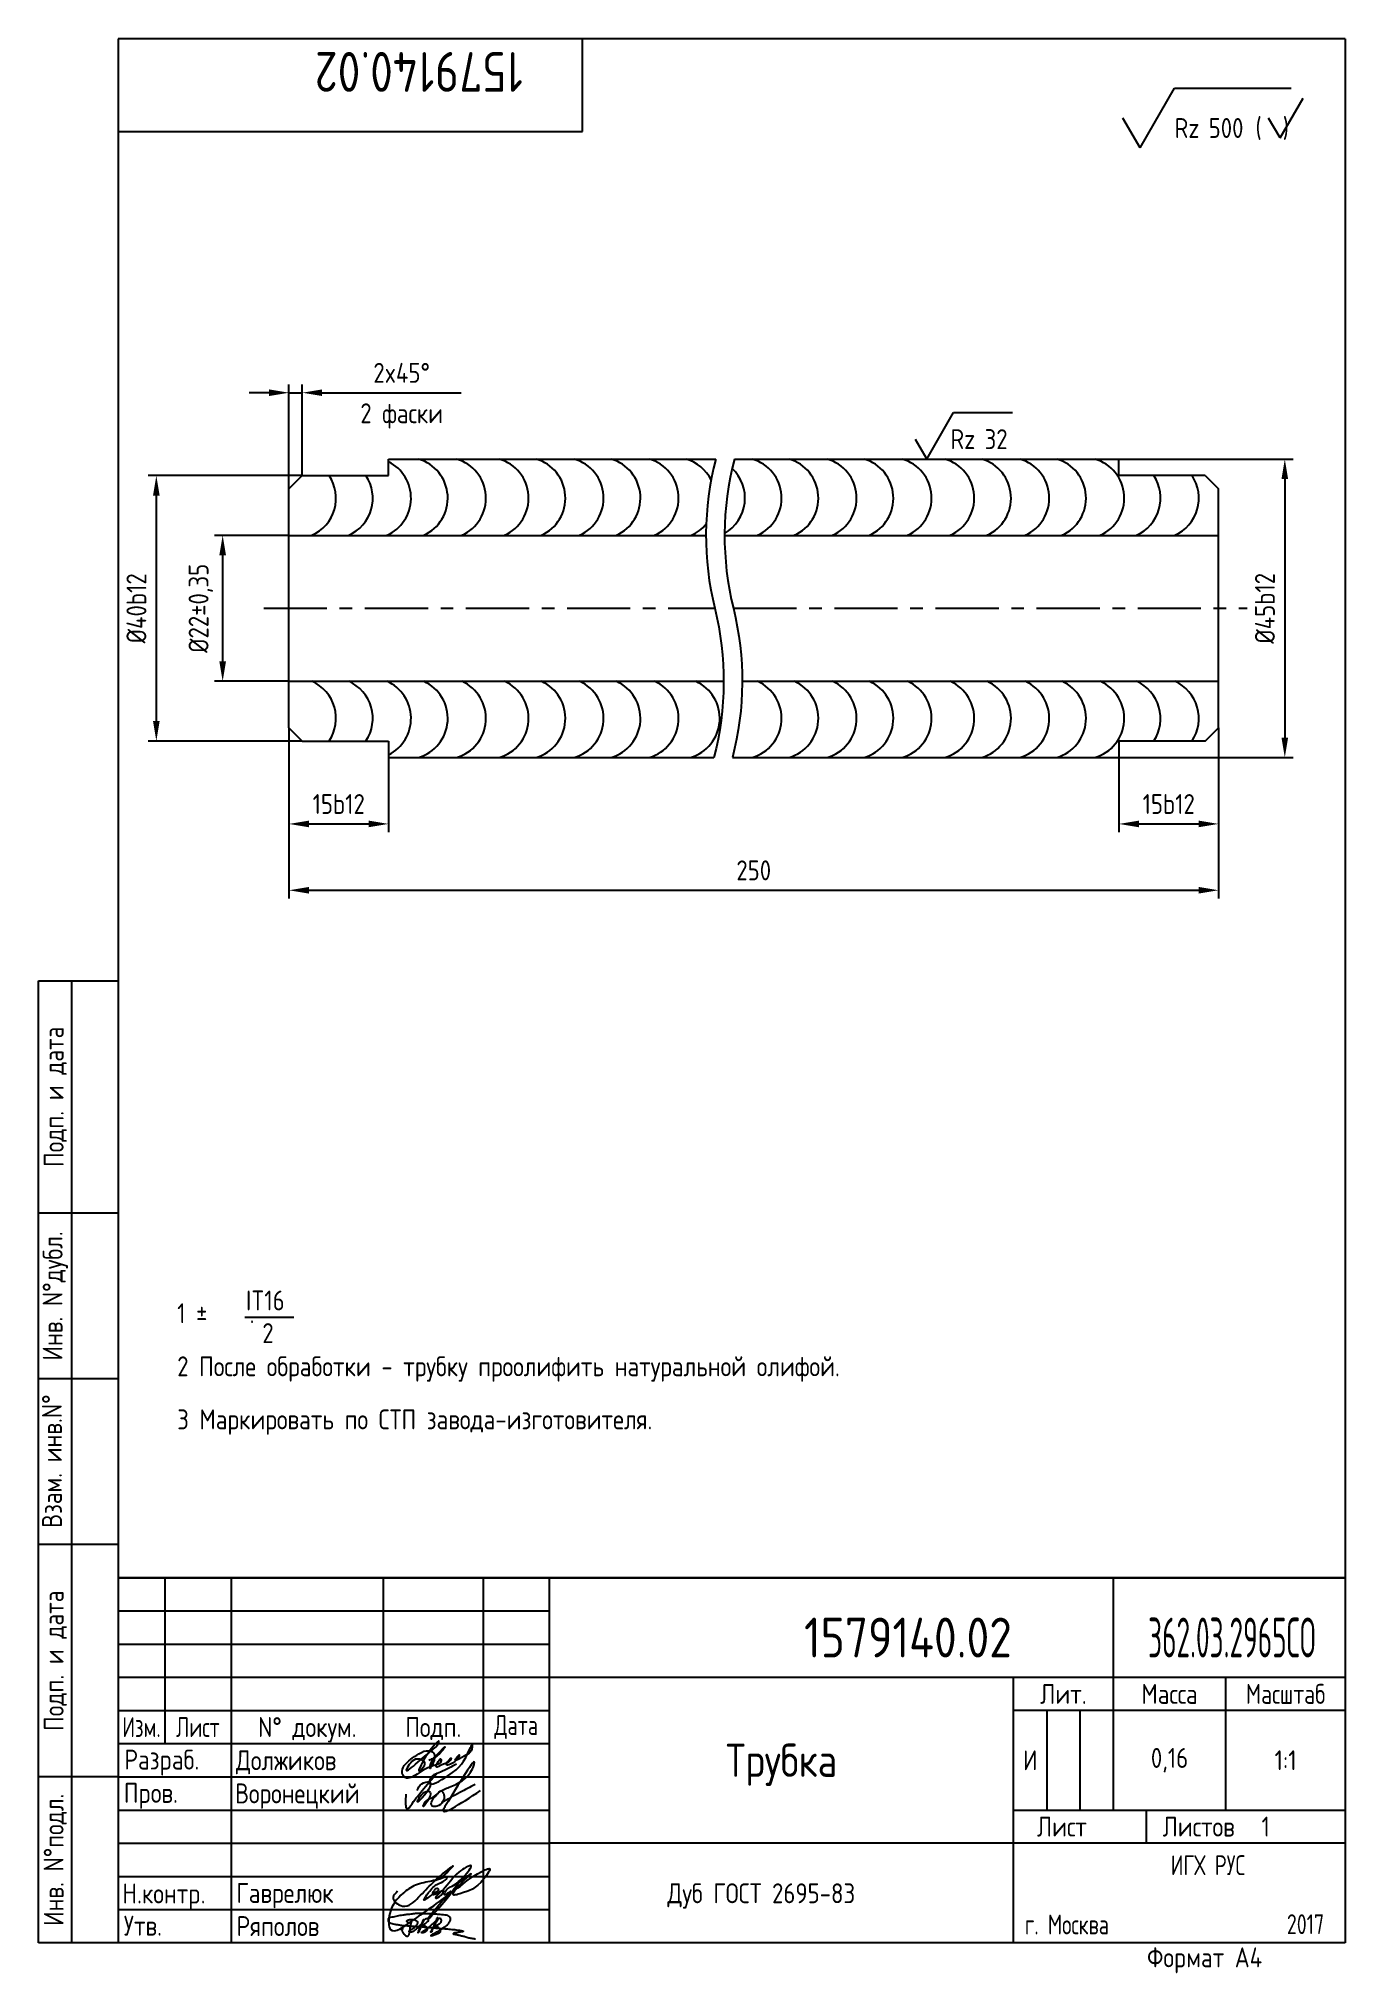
# Paper-space layout 'A4' of a CAD drawing. Header units: millimetres. Extents: x 16 to 213, y -1 to 291.
# The model-space entities are those that its viewports show. They can reach past a viewport. Long polylines and large blocks are cut down to what shows.
import ezdxf
from ezdxf.enums import TextEntityAlignment as Align

# ---------------------------------------------------------------- set-up
doc = ezdxf.new("R2010")
doc.units = ezdxf.units.MM
doc.header["$LTSCALE"] = 0.3
doc.linetypes.add('CENTER', pattern=[50.8, 31.75, -6.35, 6.35, -6.35])
for name, color, linetype in [('Bord', 1, 'Continuous'), ('Cont', 6, 'Continuous'), ('Dim', 7, 'Continuous'), ('Text', 3, 'Continuous'), ('Textb', 6, 'Continuous'), ('TEXTRUS', 3, 'Continuous')]:
    doc.layers.add(name, color=color, linetype=linetype)
doc.layers.get('Defpoints').off()
doc.styles.add('Style1', font='romans.shx', dxfattribs={"width": 0.8})
doc.dimstyles.new('LIN1', dxfattribs={"dimtxt": 3, "dimasz": 3, "dimexe": 1.25, "dimexo": 0, "dimgap": 1.5, "dimtad": 1, "dimtoh": 1, "dimdec": 1, "dimtxsty": 'Style1', "dimcen": 2.5, "dimclrt": 3, "dimadec": 0, "dimazin": 0, "dimtfac": 1, "dimtdec": 1, "dimtmove": 0, "dimatfit": 2, "dimfxl": 1, "dimarcsym": 0})

# ---------------------------------------------------------------- blocks, each defined once
blk = doc.blocks.new('A$C314368CF')
at = {"layer": 'Text'}
for q in [(7.18, 6), (1.98, 3)]:
    blk.add_line((3.72, 0), q, dxfattribs=at)
at = {"layer": 'Text', "style": 'Style1', "width": 0.8}
blk.add_text('(  )', height=3, dxfattribs=at).set_placement((0, 0))
blk = doc.blocks.new('A4')
at = {"layer": 'Bord'}
for p, q in [((20, 55), (85, 55)), ((20, 50), (85, 50)), ((20, 45), (85, 45)), ((160, 40), (160, 25)), ((165, 40), (165, 25)), ((20, 30), (85, 30)), ((20, 25), (85, 25)), ((20, 20), (85, 20)), ((20, 15), (85, 15)), ((20, 10), (85, 10))]:
    blk.add_line(p, q, dxfattribs=at)
at = {"layer": 'Cont'}
for p, q in [((205, 292), (20, 292)), ((20, 292), (20, 5)), ((90, 278), (90, 292)), ((205, 292), (205, 5)), ((20, 278), (90, 278)), ((8, 5), (8, 150)), ((8, 150), (20, 150)), ((13, 5), (13, 150)), ((8, 115), (20, 115)), ((20, 90), (8, 90)), ((20, 65), (8, 65)), ((205, 60), (20, 60)), ((20, 60), (205, 60)), ((27, 60), (27, 35)), ((37, 60), (37, 5)), ((60, 5), (60, 60)), ((75, 60), (75, 5)), ((85, 5), (85, 60)), ((170, 60), (170, 25)), ((85, 45), (205, 45)), ((155, 5), (155, 45)), ((187, 25), (187, 45)), ((20, 40), (85, 40)), ((205, 40), (155, 40)), ((85, 35), (20, 35)), ((20, 30), (8, 30)), ((155, 25), (205, 25)), ((175, 25), (175, 20)), ((205, 20), (85, 20)), ((20, 5), (8, 5)), ((205, 5), (20, 5))]:
    blk.add_line(p, q, dxfattribs=at)
at = {"layer": 'Text', "style": 'Style1', "width": 0.8}
for s, p in [('Подп. и дата', (10.5, 132.5)), ('Инв. N%%dдубл.', (10.5, 102.5)), ('Взам. инв.N%%d ', (10, 78.38)), ('Подп. и дата', (10.5, 47.5)), ('Инв. N%%dподл.', (10.5, 17.5))]:
    blk.add_text(s, height=3, rotation=90, dxfattribs=at).set_placement(p, align=Align.MIDDLE)
at = {"layer": 'Text', "style": 'Style1'}
for s, width, p in [('Лит.', 0.8, (162.5, 42.5)), ('Масса', 0.8, (178.5, 42.5)), ('Масштаб', 0.75, (196, 42.5)), ('Изм.', 0.7, (23.5, 37.5)), ('Лист', 0.7, (32, 37.5)), ('N%%d докум.', 0.8, (48.5, 37.5)), ('Подп.', 0.8, (67.5, 37.5)), ('Лист', 0.8, (162.27, 22.5)), ('Листов', 0.8, (182.9, 22.5))]:
    blk.add_text(s, height=3, dxfattribs=dict(at, width=width)).set_placement(p, align=Align.MIDDLE_CENTER)
at = {"layer": 'Text', "style": 'Style1', "width": 0.7}
for s, p in [('Дата', (80, 37.5)), ('ИГХ РУС', (184.3, 16.69))]:
    blk.add_text(s, height=3, dxfattribs=at).set_placement(p, align=Align.MIDDLE)
at = {"layer": 'Text', "style": 'Style1'}
for s, width, p in [('Разpаб.', 0.8, (20.92, 31.1)), ('Пpов.', 0.8, (20.84, 26.08)), ('Н.контp.', 0.8, (20.62, 10.92)), ('Утв.', 0.8, (20.84, 6.06)), ('г. Москва', 0.7, (156.69, 6.25)), ('Фоpмат А4', 0.8, (175.11, 1.29))]:
    blk.add_text(s, height=3, dxfattribs=dict(at, width=width)).set_placement(p)
for tag, p, width in [('ФИО', (39, 31), 0.8), ('ФИО', (39, 26), 0.8), ('ГОСТ_СОРТАМЕНТА', (98.19, 14), 0.8), ('ФИО', (39, 11), 0.8), ('ФИО', (39, 6), 0.8), ('200', (192.85, 6.29), 0.7)]:
    blk.add_attdef(tag, p, '', height=3, dxfattribs=dict(at, width=width))
at = {"layer": 'Text', "style": 'Style1', "width": 0.8}
for tag, p in [('И', (157.49, 32.5)), ('700', (178.5, 32.5)), ('1:20', (196, 32.5))]:
    blk.add_attdef(tag, text='', height=3, dxfattribs=at).set_placement(p, align=Align.MIDDLE)
blk.add_attdef('Сборочный_чертеж', text='', height=3, dxfattribs=at).set_placement((120, 21.3), align=Align.CENTER)
for tag, p in [('1', (171.12, 22.5)), ('2', (193, 22.5))]:
    blk.add_attdef(tag, text='', height=3, dxfattribs=at).set_placement(p, align=Align.MIDDLE_CENTER)
blk.add_attdef('ЛИСТ', text='', height=3, dxfattribs=at).set_placement((85.99, 12.5), align=Align.MIDDLE_LEFT)
at = {"layer": 'Text', "style": 'Style1', "width": 0.7}
blk.add_attdef('%%OГОСТ_ТЕХ._ТРЕБОВАНИЙ', text='', height=3, dxfattribs=at).set_placement((98.19, 8), align=Align.BOTTOM_LEFT)
at = {"layer": 'Textb', "style": 'Style1', "width": 0.8}
blk.add_attdef('1234567', (81, 290), '', height=6, rotation=180, dxfattribs=at)
blk.add_attdef('1234567', (123.4, 48), '', height=6, dxfattribs=at)
for tag, height, p in [('123ХЯ', 6, (183.62, 48)), ('НАИМЕНОВАНИЕ', 5, (120, 30))]:
    blk.add_attdef(tag, text='', height=height, dxfattribs=at).set_placement(p, align=Align.CENTER)
blk = doc.blocks.new('A$C63F45750')
at = {"layer": 'Text'}
for points, knots in [([(3.17, 2.37), (3.12, 2.38), (3.04, 2.41), (2.94, 2.5), (2.85, 2.57), (2.79, 2.69), (2.87, 2.77), (2.99, 2.84), (3.16, 2.89), (3.36, 2.93), (3.6, 2.95), (3.82, 2.92), (4.05, 2.87), (4.25, 2.78), (4.45, 2.63), (4.46, 2.42), (4.38, 2.26), (4.28, 2.1), (4.17, 1.94), (4.03, 1.78), (3.89, 1.62), (3.75, 1.52), (3.63, 1.43), (3.49, 1.36), (3.35, 1.3), (3.24, 1.25), (3.16, 1.21), (3.12, 1.15), (3.19, 1.1), (3.27, 1.09), (3.4, 1.07), (3.55, 1.07), (3.72, 1.12), (3.92, 1.19), (4.1, 1.34), (4.26, 1.51), (4.44, 1.65), (4.59, 1.81), (4.74, 1.93), (4.84, 2.04), (4.93, 2.14), (5.07, 2.29), (5.19, 2.53), (5.28, 2.68), (5.35, 2.96), (5.23, 2.66), (5.2, 2.44), (5.04, 2.09), (4.95, 1.81), (4.86, 1.57), (4.75, 1.31), (4.67, 1.12), (4.46, 0.78), (4.62, 1.17), (4.71, 1.45), (4.88, 1.74), (5.01, 2), (5.08, 2.19), (5.19, 2.4), (5.32, 2.58), (5.4, 2.75), (5.52, 2.89), (5.65, 3.04), (5.85, 3.1), (6.02, 3.03), (6.08, 2.87), (6.03, 2.7), (5.9, 2.51), (5.7, 2.37), (5.55, 2.23), (5.4, 2.17), (5.31, 2.12), (5.12, 2.09), (5.35, 2.07), (5.48, 2), (5.64, 1.93), (5.75, 1.8), (5.85, 1.67), (5.89, 1.54), (5.89, 1.37), (5.8, 1.2), (5.63, 1.06), (5.41, 0.94), (5.23, 0.86), (5.02, 0.92), (5.13, 1.1), (5.28, 1.16), (5.44, 1.27), (5.61, 1.36), (5.74, 1.46), (5.86, 1.53), (5.95, 1.61), (6.05, 1.69), (6.15, 1.77), (6.28, 1.87), (6.46, 2.02), (6.65, 2.19), (6.83, 2.37), (6.98, 2.49), (7.11, 2.61), (7.2, 2.74), (7.32, 2.84), (7.42, 2.97), (7.48, 3.08), (7.48, 3.27), (7.34, 3.08), (7.28, 2.94), (7.18, 2.69), (7.1, 2.46), (7, 2.22), (6.93, 1.98), (6.83, 1.78), (6.73, 1.55), (6.67, 1.34), (6.6, 1.14), (6.56, 1.03), (6.39, 0.99), (6.62, 1.33), (6.75, 1.54), (6.93, 1.87), (7.05, 2.08), (7.18, 2.32), (7.33, 2.6), (7.47, 2.89), (7.6, 3.07), (7.79, 3.18), (7.95, 3.01), (8, 2.81), (7.99, 2.62), (7.94, 2.46), (7.83, 2.33), (7.69, 2.22), (7.53, 2.11), (7.37, 2.03), (7.21, 1.99), (7.11, 1.97), (6.89, 1.98), (7.07, 1.94), (7.15, 1.9), (7.27, 1.88), (7.39, 1.84), (7.52, 1.81), (7.62, 1.72), (7.7, 1.62), (7.78, 1.51), (7.83, 1.39), (7.87, 1.26), (7.88, 1.13), (7.86, 0.99), (7.75, 0.88), (7.6, 0.77), (7.4, 0.73), (7.19, 0.66), (6.97, 0.55), (6.71, 0.48), (6.57, 0.44), (6.42, 0.42), (6.52, 0.58), (6.61, 0.64), (6.81, 0.78), (7.06, 0.89), (7.33, 1.04), (7.55, 1.16), (7.7, 1.24), (7.84, 1.32), (7.99, 1.43), (8.21, 1.58), (8.48, 1.76), (8.74, 1.95), (8.97, 2.12), (9.1, 2.29), (9.23, 2.44), (9.3, 2.6), (9.37, 2.74), (9.42, 2.92), (9.45, 3.13), (9.21, 3.48), (8.67, 3.59), (8.09, 3.63), (7.57, 3.66), (7.06, 3.74), (6.57, 3.75), (6.09, 3.74), (5.67, 3.78), (5.28, 3.78), (4.96, 3.81), (4.65, 3.83), (4.31, 3.82), (3.97, 3.79), (3.61, 3.74), (3.22, 3.67), (2.86, 3.66), (2.53, 3.61), (2.18, 3.52), (1.78, 3.54), (1.38, 3.37), (0.96, 3.35), (0.58, 3.24), (0.25, 3.19), (0.03, 3.06), (-0.03, 2.83), (0.02, 2.6), (0.26, 2.38), (0.59, 2.33), (1, 2.2), (1.48, 2.15), (1.93, 2.05), (2.35, 2.02), (2.72, 2.01), (3.11, 1.94), (3.68, 1.94), (4.25, 1.83), (4.91, 1.87), (5.53, 1.76), (6.13, 1.72), (6.73, 1.71), (7.32, 1.62), (7.99, 1.55), (8.64, 1.54), (9.16, 1.46), (9.61, 1.42), (10.03, 1.4), (10.41, 1.32), (10.73, 1.29), (11.01, 1.24), (11.18, 1.23), (11.42, 1.14), (11.18, 1.06), (11.01, 1.03), (10.71, 0.98), (10.37, 0.92), (10.1, 0.91), (9.65, 0.75), (10.22, 0.67), (10.54, 0.59), (11.08, 0.47), (11.61, 0.35), (12.17, 0.15), (12.64, 0.08), (12.98, 0.03), (13.11, 0.01), (13.18, 0)], [0, 0, 0, 0, 0.153866, 0.270441, 0.388867, 0.510533, 0.592156, 0.71333, 0.90842, 1.11344, 1.349254, 1.61246, 1.782219, 2.047249, 2.291879, 2.451528, 2.651081, 2.806158, 3.017979, 3.227348, 3.462381, 3.633009, 3.75766, 3.920516, 4.080796, 4.214529, 4.291786, 4.349969, 4.397594, 4.50822, 4.594826, 4.799244, 4.954392, 5.128468, 5.437537, 5.632649, 5.842485, 6.094987, 6.293219, 6.410959, 6.551192, 6.687808, 7.022147, 7.294342, 7.425356, 7.52079, 7.946481, 8.313051, 8.59833, 8.833695, 9.090496, 9.427695, 9.601191, 9.883219, 10.093306, 10.673943, 10.798776, 10.974628, 11.287247, 11.486184, 11.648652, 11.848902, 12.027194, 12.25348, 12.40059, 12.537783, 12.716293, 12.91523, 13.208551, 13.438489, 13.549668, 13.67779, 13.77127, 13.930001, 14.029091, 14.272112, 14.434836, 14.547084, 14.739051, 14.830983, 15.061241, 15.268922, 15.500489, 15.788979, 15.879568, 16.024283, 16.221854, 16.418714, 16.593102, 16.783247, 16.91018, 17.018213, 17.135263, 17.278205, 17.430482, 17.620087, 17.979626, 18.191789, 18.388716, 18.565718, 18.714854, 18.857929, 19.039974, 19.171375, 19.283034, 19.400085, 19.618058, 19.882245, 20.150781, 20.377854, 20.649532, 20.89723, 21.042543, 21.40016, 21.557817, 21.667145, 21.752781, 21.926256, 22.412297, 22.813145, 22.961412, 23.171289, 23.607257, 23.940428, 24.110007, 24.291214, 24.48084, 24.697609, 24.904078, 25.034245, 25.218018, 25.407651, 25.573473, 25.787447, 25.930292, 26.051316, 26.18846, 26.285312, 26.406799, 26.52425, 26.630463, 26.793722, 26.898606, 27.029313, 27.171012, 27.314101, 27.419918, 27.580557, 27.709367, 27.829268, 28.024364, 28.266961, 28.41242, 28.705761, 28.989137, 29.187748, 29.233768, 29.332802, 29.529535, 29.667094, 30.039923, 30.332117, 30.61061, 30.769982, 30.856778, 31.109923, 31.313488, 31.656425, 32.066331, 32.296628, 32.49714, 32.710276, 32.891468, 33.014834, 33.177747, 33.444503, 33.618009, 34.409008, 34.914636, 35.419802, 35.95397, 36.458179, 36.88069, 37.388403, 37.738353, 38.034261, 38.353468, 38.693154, 39.037638, 39.391136, 39.787481, 40.203773, 40.488977, 40.784975, 41.26625, 41.668005, 42.070065, 42.499388, 42.869834, 43.079573, 43.213439, 43.554591, 43.717296, 44.153724, 44.506336, 45.019111, 45.587859, 45.90191, 46.270392, 46.703958, 47.093115, 47.952647, 48.44014, 49.079253, 49.808223, 50.268654, 50.851051, 51.604831, 52.298429, 52.776925, 53.1907, 53.661988, 54.042386, 54.348524, 54.616841, 54.853814, 54.983777, 55.126096, 55.333328, 55.613101, 56.008732, 56.315809, 56.59982, 56.87931, 57.399251, 57.889617, 58.432507, 59.066698, 59.660314, 59.862668, 60.07277, 60.07277, 60.07277, 60.07277]), ([(2.31, 1.53), (2.26, 1.52), (2.17, 1.51), (2.06, 1.48), (1.93, 1.38), (2.07, 1.25), (2.14, 1.11), (2.26, 0.93), (2.39, 0.72), (2.57, 0.54), (2.71, 0.44), (2.86, 0.4), (3.02, 0.43), (3.14, 0.54), (3.21, 0.79), (3.25, 1.07), (3.31, 1.4), (3.35, 1.67), (3.38, 1.92), (3.47, 2.19), (3.5, 2.43), (3.54, 2.59), (3.56, 2.64)], [0, 0, 0, 0, 0.15847, 0.269731, 0.363591, 0.555514, 0.688037, 0.848606, 1.204359, 1.433632, 1.58673, 1.729549, 1.880686, 2.057874, 2.19169, 2.63505, 2.928153, 3.184121, 3.441863, 3.696117, 4.025873, 4.178055, 4.178055, 4.178055, 4.178055])]:
    blk.add_open_spline(points, degree=3, knots=knots, dxfattribs=at)
blk = doc.blocks.new('*D2')
at = {"layer": 'Dim', "color": 0, "lineweight": -2, "transparency": 16777216}
for p, q in [((422.28, 187.87), (422.28, 176.62)), ((562.42, 187.87), (562.42, 176.62)), ((425.28, 177.87), (559.42, 177.87))]:
    blk.add_line(p, q, dxfattribs=at)
at = {"layer": 'Dim', "color": 0, "transparency": 16777216}
for points in [[(425.28, 178.37), (425.28, 177.37), (422.28, 177.87)], [(559.42, 178.37), (559.42, 177.37), (562.42, 177.87)]]:
    blk.add_solid(points, dxfattribs=at)
at = {"layer": 'Dim', "color": 3, "transparency": 16777216, "insert": (492.35, 180.87), "char_height": 3, "attachment_point": 5, "style": 'Style1'}
blk.add_mtext('250', dxfattribs=at)
blk = doc.blocks.new('*D3')
at = {"layer": 'Dim', "color": 0, "lineweight": -2, "transparency": 16777216}
for p, q in [((422.28, 238.37), (422.28, 254.12)), ((424.28, 240.37), (424.28, 254.12)), ((419.28, 252.87), (416.28, 252.87)), ((422.28, 252.87), (424.28, 252.87)), ((427.28, 252.87), (448.26, 252.87))]:
    blk.add_line(p, q, dxfattribs=at)
at = {"layer": 'Dim', "color": 0, "transparency": 16777216}
for points in [[(419.28, 253.37), (419.28, 252.37), (422.28, 252.87)], [(427.28, 253.37), (427.28, 252.37), (424.28, 252.87)]]:
    blk.add_solid(points, dxfattribs=at)
at = {"layer": 'Dim', "color": 3, "transparency": 16777216, "char_height": 3, "attachment_point": 5, "style": 'Style1'}
for s, insert in [('2x45%%d', (439.27, 255.87)), ('2 фаски', (439.27, 249.37))]:
    blk.add_mtext(s, dxfattribs=dict(at, insert=insert))
blk = doc.blocks.new('*D4')
at = {"layer": 'Dim', "color": 0, "lineweight": -2, "transparency": 16777216}
for p, q in [((562.42, 202.37), (562.42, 186.62)), ((547.42, 197.87), (547.42, 186.62)), ((550.42, 187.87), (559.42, 187.87))]:
    blk.add_line(p, q, dxfattribs=at)
at = {"layer": 'Dim', "color": 0, "transparency": 16777216}
for points in [[(550.42, 188.37), (550.42, 187.37), (547.42, 187.87)], [(559.42, 188.37), (559.42, 187.37), (562.42, 187.87)]]:
    blk.add_solid(points, dxfattribs=at)
at = {"layer": 'Dim', "color": 3, "transparency": 16777216, "insert": (554.92, 190.87), "char_height": 3, "attachment_point": 5, "style": 'Style1'}
blk.add_mtext('15b12', dxfattribs=at)
blk = doc.blocks.new('*D5')
at = {"layer": 'Dim', "color": 0, "lineweight": -2, "transparency": 16777216}
for p, q in [((422.28, 202.37), (422.28, 186.62)), ((437.28, 197.87), (437.28, 186.62)), ((425.28, 187.87), (434.28, 187.87))]:
    blk.add_line(p, q, dxfattribs=at)
at = {"layer": 'Dim', "color": 0, "transparency": 16777216}
for points in [[(425.28, 188.37), (425.28, 187.37), (422.28, 187.87)], [(434.28, 188.37), (434.28, 187.37), (437.28, 187.87)]]:
    blk.add_solid(points, dxfattribs=at)
at = {"layer": 'Dim', "color": 3, "transparency": 16777216, "insert": (429.78, 190.87), "char_height": 3, "attachment_point": 5, "style": 'Style1'}
blk.add_mtext('15b12', dxfattribs=at)
blk = doc.blocks.new('*D6')
at = {"layer": 'Dim', "color": 0, "lineweight": -2, "transparency": 16777216}
for p, q in [((424.28, 240.37), (401.03, 240.37)), ((402.28, 237.37), (402.28, 203.37)), ((424.28, 200.37), (401.03, 200.37))]:
    blk.add_line(p, q, dxfattribs=at)
at = {"layer": 'Dim', "color": 0, "transparency": 16777216}
for points in [[(401.78, 237.37), (402.78, 237.37), (402.28, 240.37)], [(401.78, 203.37), (402.78, 203.37), (402.28, 200.37)]]:
    blk.add_solid(points, dxfattribs=at)
at = {"layer": 'Dim', "color": 3, "transparency": 16777216, "insert": (399.28, 220.37), "char_height": 3, "attachment_point": 5, "rotation": 90, "style": 'Style1'}
blk.add_mtext('%%c40b12', dxfattribs=at)
blk = doc.blocks.new('*D7')
at = {"layer": 'Dim', "color": 0, "lineweight": -2, "transparency": 16777216}
for p, q in [((547.42, 242.87), (573.67, 242.87)), ((572.42, 239.87), (572.42, 200.87)), ((547.42, 197.87), (573.67, 197.87))]:
    blk.add_line(p, q, dxfattribs=at)
at = {"layer": 'Dim', "color": 0, "transparency": 16777216}
for points in [[(571.92, 239.87), (572.92, 239.87), (572.42, 242.87)], [(571.92, 200.87), (572.92, 200.87), (572.42, 197.87)]]:
    blk.add_solid(points, dxfattribs=at)
at = {"layer": 'Dim', "color": 3, "transparency": 16777216, "insert": (569.42, 220.37), "char_height": 3, "attachment_point": 5, "rotation": 90, "style": 'Style1'}
blk.add_mtext('%%c45b12', dxfattribs=at)
blk = doc.blocks.new('sherISO_02')
at = {"layer": 'Text'}
blk.add_line((4.04, 7), (12.93, 7), dxfattribs=at)
blk.add_lwpolyline([(-1.73, 3), (0, 0), (4.04, 7)], dxfattribs=at)
at = {"layer": 'Text', "style": 'Style1', "width": 0.8}
blk.add_text('Rz', height=3, dxfattribs=at).set_placement((3.58, 1.5))
blk.add_attdef('25', (8.73, 1.5), '', height=3, dxfattribs=at)
blk = doc.blocks.new('*D9')
at = {"layer": 'Dim', "color": 0, "lineweight": -2, "transparency": 16777216}
for p, q in [((422.28, 231.37), (411.03, 231.37)), ((412.28, 228.37), (412.28, 212.37)), ((422.28, 209.37), (411.03, 209.37))]:
    blk.add_line(p, q, dxfattribs=at)
at = {"layer": 'Dim', "color": 0, "transparency": 16777216}
for points in [[(411.78, 228.37), (412.78, 228.37), (412.28, 231.37)], [(411.78, 212.37), (412.78, 212.37), (412.28, 209.37)]]:
    blk.add_solid(points, dxfattribs=at)
at = {"layer": 'Dim', "color": 3, "transparency": 16777216, "insert": (409, 220.37), "char_height": 3, "attachment_point": 5, "rotation": 90, "style": 'Style1'}
blk.add_mtext('%%c22±0,35', dxfattribs=at)

msp = doc.modelspace()

# ---------------------------------------------------------------- linework, layer by layer
at = {"color": 6, "linetype": 'Continuous'}
for p, q in [((437.28, 242.87), (486.64, 242.87)), ((437.28, 240.37), (437.28, 242.87)), ((489.44, 242.87), (547.42, 242.87)), ((547.42, 240.37), (547.42, 242.87)), ((424.28, 240.37), (422.28, 238.37)), ((424.28, 240.37), (437.28, 240.37)), ((560.42, 240.37), (547.42, 240.37)), ((560.42, 240.37), (562.42, 238.37)), ((422.28, 202.37), (422.28, 238.37)), ((562.42, 202.37), (562.42, 238.37)), ((422.28, 231.37), (485.15, 231.37)), ((487.95, 231.37), (562.42, 231.37)), ((422.28, 209.37), (487.81, 209.37)), ((490.61, 209.37), (562.42, 209.37)), ((424.28, 200.37), (422.28, 202.37)), ((560.42, 200.37), (562.42, 202.37)), ((424.28, 200.37), (437.28, 200.37)), ((437.28, 200.37), (437.28, 197.87)), ((547.42, 200.37), (547.42, 197.87)), ((560.42, 200.37), (547.42, 200.37)), ((437.28, 197.87), (486.33, 197.87)), ((489.13, 197.87), (547.42, 197.87))]:
    msp.add_line(p, q, dxfattribs=at)
at = {"color": 5, "linetype": 'CENTER'}
for p, q in [((418.48, 220.37), (486.48, 220.37)), ((489.28, 220.37), (566.75, 220.37))]:
    msp.add_line(p, q, dxfattribs=at)
at = {"color": 1, "linetype": 'Continuous'}
for points in [[(486.64, 242.87, 0.125), (486.48, 220.37, -0.125), (486.33, 197.87, 3)], [(489.44, 242.87, 0.125), (489.28, 220.37, -0.125), (489.13, 197.87, 3)]]:
    msp.add_lwpolyline(points, format="xyb", dxfattribs=at)
at = {"layer": 'Bord'}
for centre, start, end in [((434.54, 236.98), 294.1334, 63.4148), ((440.08, 236.98), 294.1334, 73.7452), ((445.84, 236.98), 294.1334, 73.7452), ((452.27, 236.98), 294.1334, 73.7452), ((457.82, 236.98), 294.1334, 73.7452), ((463.58, 236.98), 294.1334, 73.7452), ((469.13, 236.98), 294.1334, 73.7452), ((474.89, 236.98), 294.1334, 73.7452), ((480.44, 236.98), 26.5892, 73.7452), ((490.41, 236.98), 294.1334, 73.7452), ((495.96, 236.98), 294.1334, 73.7452), ((501.72, 236.98), 294.1334, 73.7452), ((507.27, 236.98), 294.1334, 73.7452), ((513.03, 236.98), 294.1334, 73.7452), ((519.46, 236.98), 294.1334, 73.7452), ((525, 236.98), 294.1334, 73.7452), ((530.77, 236.98), 294.1334, 73.7452), ((536.31, 236.98), 294.1334, 73.7452), ((542.08, 236.98), 294.1334, 73.7452), ((423.23, 236.98), 294.1334, 33.5686), ((428.77, 236.98), 294.1334, 33.5686), ((484.89, 236.98), 299.9191, 46.8374), ((547.55, 236.98), 294.1334, 33.5686), ((553.32, 236.98), 294.1334, 33.5686), ((480.44, 236.98), 294.1334, 320.5969), ((423.23, 203.77), 326.4314, 65.8666), ((428.77, 203.77), 326.4314, 65.8666), ((434.54, 203.77), 296.5852, 65.8666), ((440.08, 203.77), 286.2548, 65.8666), ((445.84, 203.77), 286.2548, 65.8666), ((452.27, 203.77), 286.2548, 65.8666), ((457.82, 203.77), 286.2548, 65.8666), ((463.58, 203.77), 286.2548, 65.8666), ((469.13, 203.77), 286.2548, 65.8666), ((474.89, 203.77), 286.2548, 65.8666), ((481.09, 203.77), 286.2548, 65.8666), ((490.41, 203.77), 286.2548, 65.8666), ((495.96, 203.77), 286.2548, 65.8666), ((501.72, 203.77), 286.2548, 65.8666), ((507.27, 203.77), 286.2548, 65.8666), ((513.03, 203.77), 286.2548, 65.8666), ((519.46, 203.77), 286.2548, 65.8666), ((525, 203.77), 286.2548, 65.8666), ((530.77, 203.77), 286.2548, 65.8666), ((536.31, 203.77), 286.2548, 65.8666), ((542.08, 203.77), 286.2548, 65.8666), ((547.55, 203.77), 326.4314, 65.8666), ((553.32, 203.77), 326.4314, 65.8666)]:
    msp.add_arc(centre, 6.14, start, end, dxfattribs=at)

# ---------------------------------------------------------------- block references
at = {"layer": 'Dim'}
msp.add_blockref('sherISO_02', (518.43, 242.87), dxfattribs=at).add_auto_attribs({'25': '32'})

# ---------------------------------------------------------------- dimensions: what is measured, and where the dimension line sits
for base, p1, p2, text, picture, middle in [((424.28, 252.87), (422.28, 238.37), (424.28, 240.37), '2x45%%d\\X2 фаски', '*D3', (439.27, 252.87)), ((437.28, 187.87), (422.28, 202.37), (437.28, 197.87), '<>b12', '*D5', (429.78, 190.87)), ((562.42, 187.87), (547.42, 197.87), (562.42, 202.37), '<>b12', '*D4', (554.92, 190.87)), ((562.42, 177.87), (422.28, 187.87), (562.42, 187.87), '250', '*D2', (492.35, 180.87))]:
    dim = msp.add_linear_dim(base=base, p1=p1, p2=p2, text=text, dimstyle='LIN1', dxfattribs=at)
    dim.commit()
    dim.dimension.update_dxf_attribs({"geometry": picture, "text_midpoint": middle})
for base, p1, p2, text, picture, middle in [((572.42, 197.87), (547.42, 242.87), (547.42, 197.87), '%%c<>b12', '*D7', (569.42, 220.37)), ((402.28, 200.37), (424.28, 240.37), (424.28, 200.37), '%%c<>b12', '*D6', (399.28, 220.37)), ((412.28, 209.37), (422.28, 231.37), (422.28, 209.37), '%%c<>±0,35', '*D9', (409, 220.37))]:
    dim = msp.add_linear_dim(base=base, p1=p1, p2=p2, angle=90, text=text, dimstyle='LIN1', dxfattribs=at)
    dim.commit()
    dim.dimension.update_dxf_attribs({"geometry": picture, "text_midpoint": middle})

psp = doc.layouts.new('A4')

# ---------------------------------------------------------------- linework, layer by layer
at = {"layer": 'Cont'}
for p, q in [((181.73, 274.1), (186.92, 283.1)), ((186.92, 283.1), (204.48, 283.1)), ((181.73, 274.1), (179.13, 278.6))]:
    psp.add_line(p, q, dxfattribs=at)
at = {"layer": 'Text'}
psp.add_line((46.75, 97.84), (54.11, 97.84), dxfattribs=at)
for points, knots in [([(78.65, 30.47), (77.89, 30.06), (76.57, 29.33), (74.7, 28.75), (74.38, 26.81), (79.31, 29.92), (79.63, 30.53), (81.05, 33.55), (81.01, 32.12), (80.14, 31.99), (77.95, 30.52), (79.26, 32.27), (78.73, 30.76), (76.2, 29.65), (78.09, 31.82), (77.55, 30.62), (76.82, 30.65), (74.95, 29.41), (76.29, 31.67), (76.41, 30.57), (74.5, 30.13), (73.23, 29.3), (71.09, 27.95), (70.04, 29.68), (71.54, 31.1), (72.95, 32.06), (74.23, 32.7), (75.19, 32.29), (75.6, 31.3), (74.3, 28.98), (75, 31.27), (75.6, 31.72), (77.25, 33.53), (76.26, 32.08), (75.53, 31.54), (74.73, 31.14), (74.48, 31.02)], [0, 0, 0, 0, 2.703743, 4.672825, 5.02799, 7.955933, 13.437489, 13.883188, 14.189441, 16.413959, 17.478513, 18.47964, 18.959294, 20.910841, 22.003091, 22.470554, 23.533771, 24.710748, 26.01626, 26.201331, 27.488187, 30.382065, 32.258784, 33.069724, 35.439902, 37.010787, 38.612861, 39.32109, 39.818865, 41.83144, 42.782113, 44.494961, 45.867914, 46.467245, 48.290622, 49.101188, 49.101188, 49.101188, 49.101188]), ([(73, 29.69), (73.42, 30.61), (73.96, 31.79), (76.22, 34.36), (75.78, 33.19), (74.27, 32.16), (70.06, 28.05), (71.72, 30.8), (72.7, 31.48), (74.26, 30.79), (73.62, 29.98), (73.1, 29.29), (72.94, 29.56), (72.98, 29.64), (73, 29.69)], [0, 0, 0, 0, 4.062617, 5.226919, 5.800291, 6.663227, 11.774431, 12.938639, 14.11351, 15.354081, 16.396133, 16.918576, 17.03251, 17.182794, 17.182794, 17.182794, 17.182794]), ([(72.73, 26.5), (72.89, 26.88), (73.21, 27.63), (75.71, 28.19), (73.9, 25.74), (72.39, 24.4), (73.44, 26.4), (75.58, 26.47), (73.11, 23.17), (74.17, 25.38), (75.34, 25.28), (76.31, 26.78), (77.15, 25.4), (76.31, 24.07), (74.28, 24.06), (75.86, 26.47), (78.27, 27.14), (80.64, 28.42), (82.13, 32.85), (78.35, 26.32), (75.68, 22.18), (79.15, 24.45), (82.29, 26.5)], [0, 0, 0, 0, 1.213353, 2.399709, 5.497648, 5.861317, 7.611627, 8.43806, 10.837371, 11.583123, 13.461301, 14.534506, 15.162086, 17.217848, 17.944717, 20.123775, 21.948027, 26.460707, 27.144718, 34.52243, 35.159468, 41.304292, 41.304292, 41.304292, 41.304292]), ([(71.04, 25.94), (71, 25.49), (70.94, 24.83), (71.09, 23.29), (72.43, 25.19), (73.56, 26.62), (74.94, 28.23), (75.74, 29.17)], [0, 0, 0, 0, 1.523947, 2.237958, 3.351836, 5.856423, 9.374056, 9.374056, 9.374056, 9.374056]), ([(81.47, 27.39), (80.7, 27), (78.99, 26.13), (77.31, 25.17), (76.39, 24.65)], [0, 0, 0, 0, 2.587978, 5.77327, 5.77327, 5.77327, 5.77327]), ([(69.78, 11.31), (69.45, 11), (68.56, 10.2), (70.95, 8.34), (74.09, 11.59), (75.58, 13.21), (78.47, 15.43), (76.57, 13.35), (75.16, 12.83), (72.46, 12.44), (70.16, 10.78), (68.43, 8.74), (68.28, 4.22), (74.44, 8.59), (78.19, 11.19), (81.47, 13.9), (84.14, 15.03), (81.82, 11.69), (80.53, 11.38), (77.22, 10.32), (79.49, 12.75), (81.56, 14.47), (78.86, 12.66), (77.76, 10.56), (72.98, 5.43), (75.58, 8.92), (78.69, 12.14), (76.56, 10.34), (77.11, 11.66), (78.28, 12.19), (79.46, 13.05), (81.72, 15.9), (78.1, 13.79), (77.8, 12.48), (74.76, 9.88), (76.37, 10.57), (76.98, 11.8), (75.92, 11.02), (74.62, 10.49), (75.67, 12.14), (76.03, 11.42), (74.96, 10.96), (73.15, 9.2), (74.64, 11.44), (75.56, 12.4), (76.71, 12.72), (77.67, 13.75), (76.42, 13.27), (75.38, 12.87)], [0, 0, 0, 0, 1.17994, 3.087717, 5.863103, 12.338328, 12.854096, 14.088578, 16.834551, 19.302558, 21.570562, 25.210018, 27.650956, 31.348291, 40.129863, 44.562748, 45.223917, 46.979401, 51.214655, 52.099288, 55.323111, 56.227801, 58.471865, 60.028126, 65.752911, 68.466223, 71.038525, 71.934922, 72.780229, 73.495807, 76.028152, 77.999346, 80.11892, 83.1954, 85.334448, 86.270878, 87.060466, 88.110212, 88.803314, 89.989889, 90.197567, 90.706974, 92.884587, 94.19917, 96.055742, 97.375783, 97.753899, 99.636325, 99.636325, 99.636325, 99.636325])]:
    psp.add_open_spline(points, degree=3, knots=knots, dxfattribs=at)

# ---------------------------------------------------------------- block references
ref = psp.add_blockref('A4', (7.66, -1.44))
ref.add_attrib('ФИО', 'Должиков', (45.4, 29.56), dxfattribs={"layer": 'Text', "height": 3, "style": 'Style1', "width": 0.8})
ref.add_attrib('123ХЯ', '362.03.2965СО', dxfattribs={"layer": 'Textb', "height": 6, "style": 'Style1', "width": 0.48}).set_placement((195.55, 46.56), align=Align.CENTER)
ref.add_attrib('1234567', '1579140.02', (131.06, 46.56), dxfattribs={"layer": 'Textb', "height": 6, "style": 'Style1', "width": 0.8})
ref.add_attrib('НАИМЕНОВАНИЕ', 'Трубка', dxfattribs={"layer": 'Textb', "height": 5, "style": 'Style1', "width": 0.8}).set_placement((127.66, 28.56), align=Align.CENTER)
ref.add_attrib('И', 'И', dxfattribs={"layer": 'Text', "height": 3, "style": 'Style1', "width": 0.8}).set_placement((165.15, 31.06), align=Align.MIDDLE)
ref.add_attrib('700', '0,16', dxfattribs={"layer": 'Text', "height": 3, "style": 'Style1', "width": 0.8}).set_placement((186.16, 31.06), align=Align.MIDDLE)
ref.add_attrib('1:20', '1:1', dxfattribs={"layer": 'Text', "height": 3, "style": 'Style1', "width": 0.8}).set_placement((203.66, 31.06), align=Align.MIDDLE)
ref.add_attrib('2', '1', dxfattribs={"layer": 'Text', "height": 3, "style": 'Style1', "width": 0.8}).set_placement((200.66, 21.06), align=Align.MIDDLE_CENTER)
ref.add_attrib('200', '2017', (203.85, 4.85), dxfattribs={"layer": 'Text', "height": 3, "style": 'Style1', "width": 0.7})
ref.add_attrib('1234567', '1579140.02', (88.66, 288.56), dxfattribs={"layer": 'Textb', "height": 6, "rotation": 180, "style": 'Style1', "width": 0.8})
psp.add_blockref('A$C314368CF', (199.12, 275.6))
at = {"layer": 'Cont'}
psp.add_blockref('A$C63F45750', (68.34, 4.14), dxfattribs=at)

# ---------------------------------------------------------------- texts
at = {"layer": 'Text', "style": 'Style1', "width": 0.8}
for s, p in [('1 %%P    .', (36.55, 96.94)), ('IT16', (46.91, 98.87)), ('2', (49.38, 93.95)), ('2 После обработки - трубку проолифить натуральной олифой.', (36.55, 88.94)), ('3 Маркировать по СТП завода-изготовителя.', (36.55, 80.94)), ('Воронецкий', (45.27, 24.56)), ('Гаврелюк', (45.47, 9.56)), ('Ряполов', (45.49, 4.56))]:
    psp.add_text(s, height=3, dxfattribs=at).set_placement(p)
at = {"layer": 'Textb', "style": 'Style1', "width": 0.8}
psp.add_text('Rz', height=3, dxfattribs=at).set_placement((186.92, 275.6))
psp.add_attdef('500', (192.06, 275.6), '50', height=3, dxfattribs=at)
at = {"layer": 'TEXTRUS', "style": 'Style1', "width": 0.8}
psp.add_text('Дуб ГОСТ 2695-83', height=3, dxfattribs=at).set_placement((124.61, 9.51), align=Align.CENTER)

# ---------------------------------------------------------------- viewports
at = {"layer": 'Defpoints'}
psp.add_viewport(center=(112.5, 203.26), size=(185, 98.2894), view_center_point=(481.38, 218.93), view_height=98.2894, dxfattribs=at)

doc.saveas('drawing.dxf')
